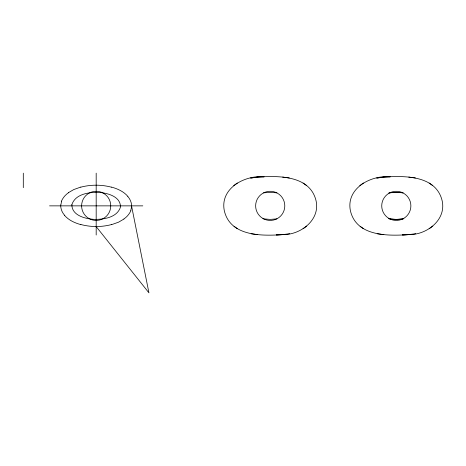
<?xml version="1.0" encoding="UTF-8"?>
<svg xmlns="http://www.w3.org/2000/svg" width="466" height="466" viewBox="0 0 466 466"><rect width="100%" height="100%" fill="white"/><g stroke="black" fill="none" stroke-linecap="round" stroke-linejoin="round"><path stroke-width="0.7" d="M60.825 205.034L61.623 201.195M131.464 207.469L130.736 210.527M289.671 233.676L282.681 234.643C300.395 235.015 320.288 220.109 316.099 200.893C310.024 175.105 278.307 175.676 257.477 177.115L250.76 178.041L257.477 177.115L264.094 176.812C244.737 174.907 219.678 188.427 224.332 210.83C230.408 236.612 262.119 236.046 282.949 234.608L276.332 234.905L282.949 234.608M415.759 233.676L408.775 234.643C426.483 235.015 446.376 220.109 442.187 200.893C436.112 175.105 404.395 175.676 383.57 177.115L376.848 178.041L383.57 177.115L390.182 176.812C370.825 174.907 345.766 188.427 350.42 210.83C356.496 236.612 388.213 236.046 409.037 234.608L402.426 234.905L409.037 234.608M237.345 182.987L233.693 185.625M363.433 182.987L359.781 185.625M303.081 228.736L306.739 226.097M429.169 228.736L432.827 226.097M68.409 192.674L73.82 189.54L80.799 187.064M123.956 219.043L118.545 222.183L111.566 224.659M263.5 192.837L270.216 192.318L276.926 192.837M389.588 192.837L396.304 192.318L403.014 192.837M276.926 218.88L270.216 219.404L263.5 218.88M403.014 218.88L396.304 219.404L389.588 218.88M49.553 205.861L142.812 205.861M415.416 177.948L408.769 177.103M289.328 177.948L282.681 177.103M377.186 233.769L383.833 234.619M251.098 233.769L257.745 234.619M111.514 187.099C117.601 188.765 123.706 191.514 127.87 196.413M80.851 224.618C74.764 222.958 68.653 220.208 64.489 215.309M432.465 185.416L429.169 183.056M306.378 185.416L303.081 183.056M360.136 226.301L363.439 228.666M234.049 226.301L237.345 228.666M96.182 226.604L148.939 292.846L131.558 205.92M96.182 173.154L96.182 235.004M23.3 173.154L23.3 187.676M127.795 196.489A14.819 14.819 0 0 1 131.639 207.481M80.822 187.157A60.143 60.143 0 0 1 111.485 187.198M61.454 201.12A19.502 19.502 0 0 1 68.473 192.773M64.564 215.24A14.883 14.883 0 0 1 60.685 205.034M111.543 224.565A60.143 60.143 0 0 1 80.874 224.525M130.905 210.603A19.496 19.496 0 0 1 123.892 218.95M388.743 193.006A42.336 42.336 0 0 1 402.927 192.842M403.865 218.717A42.336 42.336 0 0 1 388.743 218.717M71.875 204.644C71.671 215.449 85.33 218.857 93.986 219.352C103.603 219.573 117.112 217.639 120.484 207.079C120.694 196.268 107.034 192.866 98.373 192.371C88.756 192.149 75.253 194.077 71.875 204.644M88.895 218.478A14.574 14.574 0 0 0 110.751 205.861A14.574 14.574 0 0 0 88.895 193.239A14.574 14.574 0 0 0 88.895 218.478M262.929 218.484A14.574 14.574 0 0 0 284.79 205.861A14.574 14.574 0 0 0 262.929 193.239A14.574 14.574 0 0 0 262.929 218.484M389.017 218.484A14.574 14.574 0 0 0 410.878 205.861A14.574 14.574 0 0 0 389.017 193.239A14.574 14.574 0 0 0 389.017 218.484"/></g></svg>
